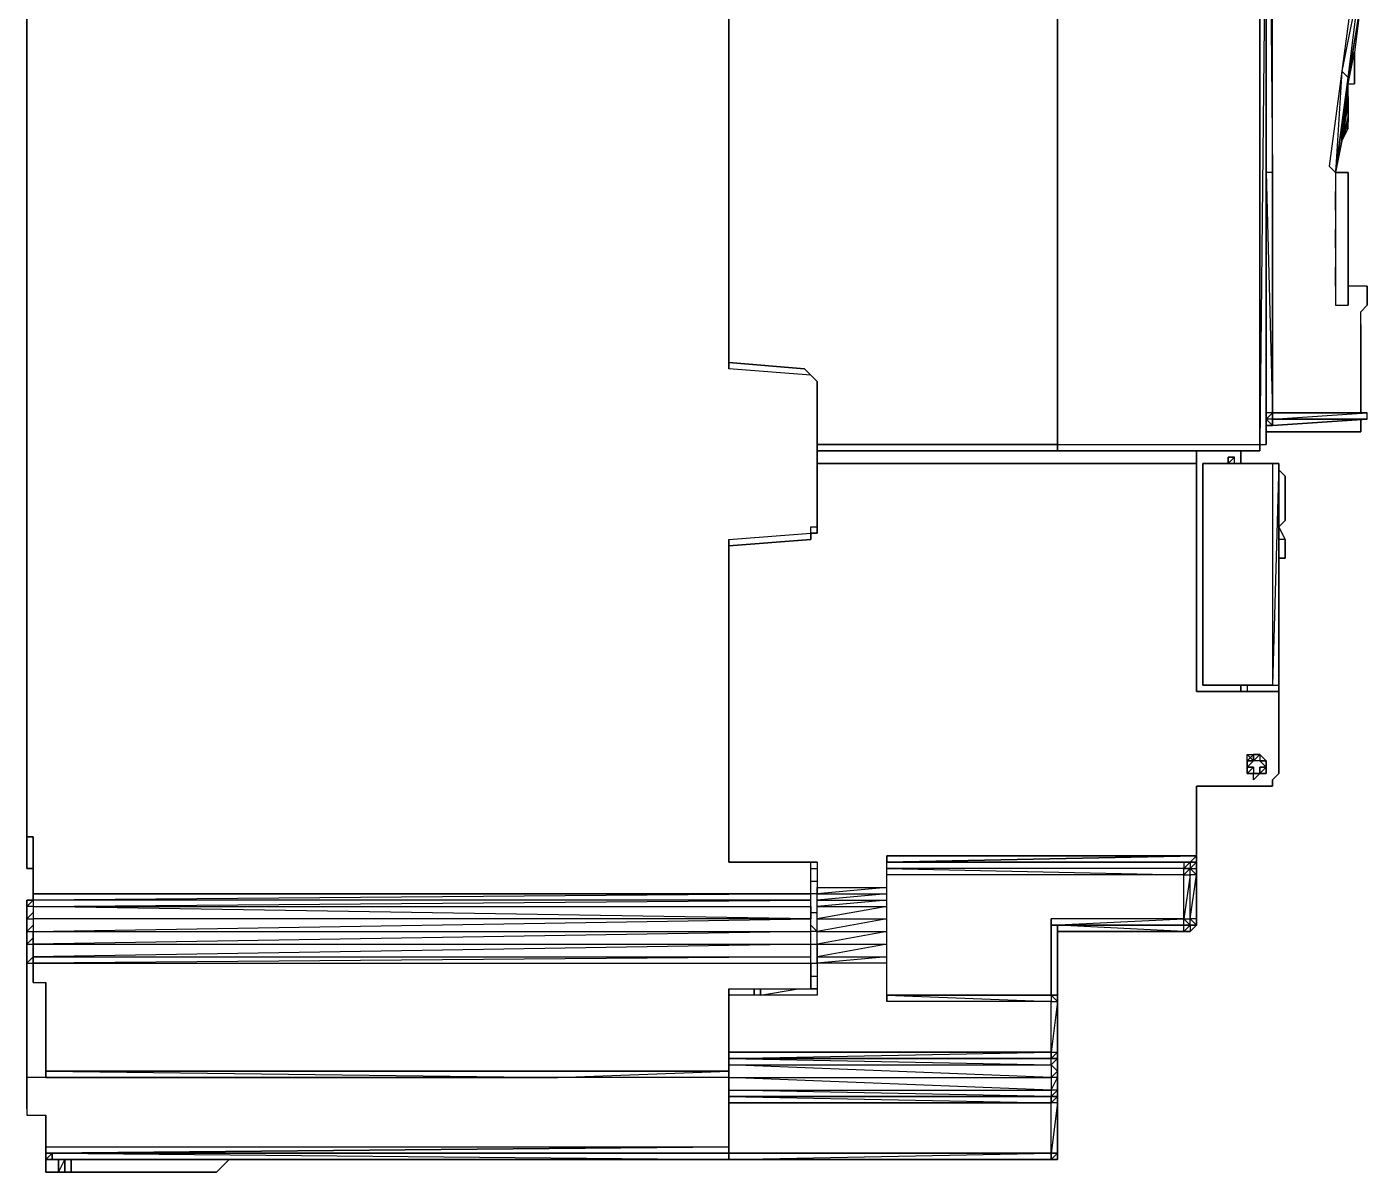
# Model space of a CAD drawing. Extents: x 0 to 125, y 0 to 161.
# Drawn here: x 0 to 94.2, y 0 to 80.5 of the extents above; entities that cross this region are included whole.
import ezdxf

# ---------------------------------------------------------------- set-up
doc = ezdxf.new("R2010")
doc.units = 0

# ---------------------------------------------------------------- blocks, each defined once
blk = doc.blocks.new('cvs-2')
at = {"flags": 128}
for points in [[(-24186.82, 27629.818), (-24187.264, 27629.374), (-24187.264, 27630.262), (-24187.264, 27630.706), (-24186.82, 27630.706), (-24187.264, 27630.706), (-24186.82, 27630.706), (-24187.264, 27630.706), (-24187.264, 27630.262), (-24186.82, 27630.706), (-24186.82, 27630.262), (-24132.152, 27630.706), (-24186.82, 27630.706), (-24186.82, 27631.151), (-24132.152, 27631.151), (-24186.82, 27631.151), (-24186.82, 27635.149), (-24187.264, 27635.149), (-24187.264, 27632.928), (-24186.82, 27632.928), (-24187.264, 27632.928), (-24187.264, 27635.149), (-24187.264, 27692.065), (-24187.264, 27716.968)], [(-24187.264, 27716.968), (-24187.264, 27692.065), (-24187.264, 27635.149), (-24186.82, 27635.149), (-24186.82, 27631.151), (-24132.152, 27631.151), (-24132.152, 27633.372), (-24136.15, 27633.372), (-24137.927, 27633.372), (-24137.927, 27656.054), (-24132.152, 27656.499), (-24132.152, 27656.943), (-24131.707, 27656.943), (-24131.707, 27667.161), (-24132.152, 27667.605), (-24137.927, 27668.049), (-24137.927, 27750.783)], [(-24137.927, 27749.451), (-24137.927, 27668.493), (-24137.927, 27668.049), (-24137.927, 27668.493), (-24132.596, 27668.049), (-24137.927, 27668.493), (-24137.927, 27749.451)], [(-24114.826, 27662.274), (-24114.826, 27662.718), (-24114.826, 27749.895), (-24114.826, 27750.339), (-24114.826, 27750.783), (-24114.826, 27751.228), (-24114.826, 27751.672), (-24114.826, 27752.116), (-24114.826, 27754.782), (-24114.826, 27755.226), (-24107.274, 27755.226), (-24114.826, 27754.782)], [(-24136.15, 27633.372), (-24137.927, 27633.372), (-24137.927, 27656.054), (-24132.152, 27656.499), (-24132.152, 27656.943), (-24131.707, 27656.943), (-24131.707, 27667.161), (-24132.152, 27667.605), (-24137.927, 27668.049), (-24137.927, 27750.783), (-24134.817, 27750.783), (-24134.817, 27752.56)], [(-24114.826, 27750.783), (-24114.826, 27662.718), (-24114.826, 27662.274), (-24131.707, 27662.274), (-24131.707, 27662.718), (-24131.707, 27667.161), (-24131.707, 27662.718), (-24114.826, 27662.718), (-24114.826, 27750.783), (-24127.265, 27750.783), (-24127.265, 27752.56)], [(-24105.941, 27744.564), (-24105.941, 27749.895), (-24114.826, 27749.895), (-24114.826, 27662.718)], [(-24114.826, 27662.274), (-24114.826, 27662.718), (-24100.61, 27662.718), (-24100.61, 27705.862), (-24102.831, 27705.862), (-24102.831, 27712.97), (-24100.61, 27712.97), (-24100.61, 27744.564)], [(-24095.724, 27736.986), (-24095.724, 27730.322), (-24095.724, 27729.878), (-24094.835, 27723.214), (-24093.947, 27716.524), (-24093.502, 27709.416), (-24093.502, 27702.753), (-24093.947, 27695.645), (-24094.835, 27688.955), (-24095.724, 27682.291), (-24095.279, 27681.847), (-24095.279, 27672.518)], [(-24099.722, 27664.495), (-24099.722, 27664.939), (-24099.722, 27664.495), (-24100.166, 27664.495), (-24099.722, 27664.939), (-24100.166, 27664.939), (-24100.166, 27681.847), (-24099.722, 27664.939), (-24099.722, 27681.847), (-24100.166, 27681.847), (-24100.166, 27730.322), (-24100.166, 27718.327)], [(-24114.826, 27662.718), (-24100.61, 27662.718), (-24100.166, 27662.718), (-24100.166, 27705.862), (-24100.166, 27662.718)], [(-24093.502, 27695.645), (-24093.502, 27702.753), (-24093.502, 27695.645), (-24093.502, 27693.841), (-24094.391, 27688.511), (-24093.502, 27695.645), (-24093.947, 27695.645)], [(-24094.391, 27688.511), (-24093.502, 27695.645), (-24094.835, 27688.955)], [(-24094.391, 27686.734), (-24094.391, 27687.178), (-24094.391, 27687.622), (-24094.391, 27688.066), (-24093.502, 27693.841), (-24093.947, 27690.288)], [(-24094.391, 27685.401), (-24094.835, 27684.068), (-24094.391, 27684.957), (-24094.835, 27684.068), (-24094.835, 27684.957), (-24094.835, 27684.068), (-24094.391, 27688.066), (-24093.947, 27690.288), (-24093.947, 27688.066)], [(-24094.391, 27687.178), (-24094.391, 27687.622), (-24094.391, 27688.066), (-24093.947, 27688.066), (-24093.947, 27688.511)], [(-24094.391, 27685.845), (-24094.835, 27684.068), (-24094.391, 27686.734), (-24094.835, 27684.068)], [(-24094.835, 27684.957), (-24094.391, 27684.957), (-24094.391, 27685.401), (-24094.391, 27685.845), (-24094.391, 27686.734)], [(-24094.391, 27684.957), (-24094.835, 27684.957)], [(-24099.722, 27681.847), (-24100.166, 27681.847)], [(-24099.722, 27681.847), (-24099.722, 27673.406)], [(-24095.724, 27682.291), (-24095.279, 27681.847), (-24094.391, 27681.847)], [(-24095.279, 27680.07), (-24095.279, 27680.514), (-24095.279, 27679.181)], [(-24095.279, 27676.516), (-24095.279, 27677.849)], [(-24093.058, 27664.939), (-24093.502, 27664.939), (-24093.502, 27672.047), (-24093.058, 27672.518), (-24093.058, 27673.85), (-24093.502, 27673.85), (-24094.391, 27673.85), (-24094.391, 27672.518)], [(-24093.058, 27673.85), (-24093.502, 27673.85), (-24094.391, 27673.85)], [(-24093.058, 27672.518), (-24093.058, 27673.85)], [(-24095.279, 27672.518), (-24094.391, 27672.518)], [(-24093.058, 27664.939), (-24093.502, 27664.939), (-24093.502, 27672.047), (-24093.058, 27672.518)], [(-24100.166, 27663.607), (-24100.166, 27664.051), (-24099.722, 27664.051), (-24093.058, 27664.495), (-24093.058, 27664.939)], [(-24093.058, 27664.495), (-24099.722, 27664.495), (-24093.058, 27664.939)], [(-24099.722, 27664.939), (-24099.722, 27664.495), (-24099.722, 27664.051)], [(-24093.058, 27664.495), (-24093.058, 27664.939)], [(-24100.166, 27663.607), (-24100.166, 27664.051), (-24100.166, 27664.495)], [(-24099.722, 27664.051), (-24093.058, 27664.495)], [(-24137.038, 27633.372), (-24137.927, 27633.372), (-24137.927, 27655.61), (-24137.927, 27656.054), (-24137.927, 27655.61), (-24132.152, 27656.054), (-24132.152, 27656.499), (-24131.707, 27656.499), (-24131.707, 27661.385), (-24131.707, 27662.274), (-24131.707, 27661.385), (-24105.053, 27661.385), (-24105.053, 27662.274), (-24105.053, 27645.366), (-24105.053, 27661.385)], [(-24102.831, 27661.385), (-24102.831, 27661.83), (-24102.387, 27661.83)], [(-24102.831, 27661.385), (-24102.831, 27661.83), (-24102.831, 27661.385), (-24102.387, 27661.83)], [(-24102.387, 27661.385), (-24102.387, 27661.83), (-24102.831, 27661.83)], [(-24100.61, 27662.718), (-24100.61, 27662.274)], [(-24105.053, 27661.385), (-24131.707, 27661.385), (-24131.707, 27656.499), (-24132.152, 27656.499), (-24132.152, 27656.054)], [(-24104.608, 27645.811), (-24099.722, 27645.811), (-24099.277, 27645.811), (-24099.277, 27661.385), (-24099.722, 27661.385)], [(-24104.608, 27661.385), (-24099.722, 27661.385)], [(-24104.608, 27661.385), (-24104.608, 27645.811)], [(-24099.277, 27661.385), (-24099.722, 27661.385)], [(-24099.277, 27661.385), (-24099.277, 27660.053), (-24099.277, 27659.608), (-24099.277, 27658.276), (-24099.277, 27657.831), (-24099.277, 27656.499)], [(-24099.277, 27656.499), (-24099.277, 27656.943), (-24099.277, 27656.054), (-24099.277, 27654.277)], [(-24132.152, 27656.054), (-24137.927, 27655.61)], [(-24137.927, 27655.61), (-24137.927, 27633.372), (-24131.707, 27633.372), (-24131.707, 27631.595), (-24126.821, 27631.595), (-24126.821, 27633.816), (-24105.053, 27633.816), (-24105.053, 27638.703)], [(-24099.277, 27656.054), (-24099.277, 27654.277), (-24099.277, 27654.722)], [(-24099.277, 27654.722), (-24099.277, 27656.054)], [(-24099.277, 27654.722), (-24099.277, 27656.054)], [(-24099.277, 27654.277), (-24099.277, 27654.722)], [(-24099.277, 27654.277), (-24099.277, 27645.811), (-24099.277, 27645.366)], [(-24101.499, 27645.811), (-24101.499, 27645.366)], [(-24101.499, 27645.811), (-24101.499, 27645.366)], [(-24100.166, 27639.591), (-24100.61, 27639.591), (-24101.054, 27639.147), (-24101.054, 27639.591), (-24101.499, 27639.591), (-24101.499, 27640.035), (-24101.499, 27640.48), (-24101.054, 27640.924), (-24100.61, 27640.924), (-24100.166, 27640.48), (-24100.166, 27640.035), (-24100.166, 27640.48), (-24100.61, 27640.924)], [(-24101.499, 27640.035), (-24101.499, 27640.48), (-24101.054, 27640.924), (-24100.61, 27640.924), (-24100.166, 27640.48), (-24100.166, 27640.035)], [(-24101.499, 27640.48), (-24101.499, 27640.924), (-24101.054, 27640.924), (-24100.61, 27640.924), (-24100.166, 27640.48), (-24100.166, 27640.035), (-24100.166, 27640.48), (-24100.61, 27640.48)], [(-24101.054, 27639.591), (-24100.61, 27639.591), (-24100.61, 27640.035), (-24100.166, 27640.035), (-24100.61, 27640.48), (-24101.054, 27640.48), (-24100.61, 27640.924), (-24101.054, 27640.924), (-24101.054, 27640.48), (-24101.499, 27640.48), (-24101.499, 27640.035), (-24101.499, 27639.591), (-24101.054, 27639.591), (-24100.61, 27639.591), (-24100.166, 27639.591), (-24100.166, 27640.035)], [(-24100.166, 27640.48), (-24100.166, 27640.035), (-24100.61, 27640.035), (-24100.61, 27639.591)], [(-24100.166, 27639.591), (-24100.61, 27639.591), (-24101.054, 27639.147), (-24101.054, 27639.591), (-24101.499, 27639.591), (-24101.499, 27640.035)], [(-24101.499, 27640.035), (-24101.499, 27639.591)], [(-24100.61, 27639.591), (-24100.166, 27640.035), (-24100.166, 27639.591)], [(-24126.821, 27626.264), (-24126.821, 27626.708), (-24126.821, 27627.597), (-24126.821, 27628.485), (-24126.821, 27629.374), (-24126.821, 27630.262), (-24126.821, 27630.706), (-24126.821, 27631.151), (-24126.821, 27631.595), (-24126.821, 27633.816)], [(-24105.497, 27633.372), (-24105.053, 27633.372), (-24105.053, 27633.816)], [(-24105.053, 27629.374), (-24105.053, 27632.483), (-24105.053, 27633.372), (-24105.053, 27633.816)], [(-24186.82, 27624.905), (-24186.82, 27626.264), (-24132.152, 27626.264), (-24132.152, 27626.708), (-24132.152, 27627.597), (-24132.152, 27628.485), (-24132.152, 27629.374), (-24132.152, 27630.262), (-24132.152, 27630.706), (-24132.152, 27631.151), (-24132.152, 27633.372)], [(-24137.038, 27633.372), (-24137.927, 27633.372), (-24131.707, 27633.372), (-24132.152, 27633.372)], [(-24136.15, 27633.372), (-24135.706, 27633.372)], [(-24135.706, 27633.372), (-24136.15, 27633.372)], [(-24132.152, 27632.928), (-24131.707, 27632.928)], [(-24131.707, 27633.372), (-24131.707, 27631.595), (-24131.707, 27631.151)], [(-24126.821, 27633.372), (-24105.497, 27633.372)], [(-24126.821, 27633.372), (-24105.941, 27633.372), (-24105.497, 27633.372)], [(-24126.821, 27633.372), (-24105.941, 27633.372), (-24105.941, 27632.928), (-24126.821, 27632.928), (-24105.941, 27632.483), (-24105.941, 27632.928), (-24126.821, 27632.928)], [(-24105.941, 27633.372), (-24105.497, 27633.372)], [(-24105.941, 27629.374), (-24105.497, 27628.929), (-24105.497, 27629.374), (-24105.053, 27628.929), (-24105.053, 27629.374), (-24105.053, 27632.483), (-24105.053, 27633.372), (-24105.053, 27632.928)], [(-24105.941, 27632.928), (-24105.497, 27632.928), (-24105.941, 27632.483), (-24105.497, 27632.483), (-24105.497, 27632.928), (-24105.053, 27632.928)], [(-24105.053, 27632.928), (-24105.053, 27633.372), (-24105.497, 27632.928), (-24105.053, 27632.483), (-24105.497, 27632.483)], [(-24132.152, 27632.039), (-24131.707, 27632.039)], [(-24105.941, 27628.485), (-24105.941, 27628.929), (-24105.941, 27629.374), (-24105.941, 27632.483), (-24126.821, 27632.483)], [(-24186.82, 27631.151), (-24186.82, 27630.706), (-24186.82, 27630.262), (-24186.82, 27629.374), (-24186.82, 27628.485), (-24186.82, 27627.597), (-24186.82, 27626.708), (-24186.82, 27626.264), (-24186.82, 27624.905), (-24185.932, 27624.905), (-24185.932, 27618.686), (-24185.932, 27618.241), (-24187.264, 27618.241), (-24187.264, 27615.576), (-24185.932, 27615.576), (-24185.932, 27613.355), (-24137.927, 27613.355), (-24137.927, 27618.241), (-24149.948, 27618.241)], [(-24132.152, 27630.262), (-24132.152, 27630.706), (-24132.152, 27631.151), (-24186.82, 27630.706)], [(-24126.821, 27626.708), (-24126.821, 27627.597), (-24131.707, 27626.708), (-24131.707, 27627.597), (-24126.821, 27627.597), (-24126.821, 27628.485), (-24131.707, 27627.597), (-24131.707, 27628.485), (-24131.707, 27629.374), (-24131.707, 27630.262), (-24131.707, 27630.706), (-24131.707, 27631.151), (-24132.152, 27631.151)], [(-24131.707, 27627.597), (-24131.707, 27628.485), (-24126.821, 27628.485), (-24126.821, 27629.374), (-24131.707, 27628.485), (-24131.707, 27629.374), (-24126.821, 27629.374), (-24126.821, 27630.262), (-24131.707, 27629.374), (-24131.707, 27630.262), (-24126.821, 27630.262), (-24126.821, 27630.706), (-24131.707, 27630.262), (-24131.707, 27630.706), (-24126.821, 27630.706), (-24126.821, 27631.151), (-24131.707, 27630.706), (-24131.707, 27631.151), (-24126.821, 27631.151), (-24126.821, 27631.595), (-24131.707, 27631.151), (-24131.707, 27631.595)], [(-24186.82, 27630.262), (-24187.264, 27630.262), (-24187.264, 27629.374), (-24187.264, 27628.485), (-24187.264, 27627.597), (-24187.264, 27626.264), (-24187.264, 27617.353), (-24187.264, 27616.464)], [(-24186.82, 27630.262), (-24186.82, 27629.374)], [(-24132.152, 27629.818), (-24131.707, 27629.818)], [(-24186.82, 27628.929), (-24187.264, 27628.485), (-24187.264, 27629.374), (-24186.82, 27629.374)], [(-24132.152, 27626.264), (-24132.152, 27626.708), (-24186.82, 27626.264), (-24186.82, 27626.708), (-24132.152, 27626.708), (-24132.152, 27627.597), (-24186.82, 27626.708), (-24186.82, 27627.597), (-24132.152, 27627.597), (-24132.152, 27628.485), (-24186.82, 27627.597), (-24186.82, 27628.485), (-24132.152, 27628.485), (-24132.152, 27629.374)], [(-24132.152, 27628.929), (-24131.707, 27628.485), (-24132.152, 27628.485)], [(-24115.27, 27624.016), (-24114.826, 27624.016), (-24114.826, 27623.572), (-24114.826, 27624.016), (-24114.826, 27628.929)], [(-24105.053, 27629.374), (-24105.053, 27628.929), (-24105.497, 27628.485), (-24105.941, 27628.485), (-24105.497, 27628.485), (-24105.053, 27628.929), (-24105.497, 27628.929), (-24105.053, 27628.929)], [(-24186.82, 27628.041), (-24187.264, 27627.597), (-24187.264, 27628.485), (-24186.82, 27628.485)], [(-24114.826, 27616.464), (-24114.826, 27617.353), (-24114.826, 27617.797), (-24114.826, 27618.686), (-24114.826, 27619.574), (-24114.826, 27620.018), (-24114.826, 27623.572), (-24114.826, 27628.485)], [(-24114.826, 27628.485), (-24105.941, 27628.485)], [(-24186.82, 27626.708), (-24187.264, 27626.264), (-24187.264, 27627.597), (-24186.82, 27627.597)], [(-24132.152, 27627.597), (-24131.707, 27627.597), (-24131.707, 27626.708), (-24131.707, 27626.264)], [(-24187.264, 27616.464), (-24187.264, 27617.353), (-24187.264, 27626.264), (-24186.82, 27626.264)], [(-24132.152, 27626.264), (-24131.707, 27626.264)], [(-24131.707, 27626.264), (-24131.707, 27624.016)], [(-24114.826, 27624.016), (-24115.27, 27624.016), (-24126.821, 27624.016), (-24126.821, 27623.572), (-24126.821, 27626.264), (-24126.821, 27626.708)], [(-24132.152, 27625.349), (-24131.707, 27625.349)], [(-24185.932, 27624.905), (-24185.932, 27618.686), (-24137.927, 27618.686), (-24137.927, 27624.461)], [(-24137.927, 27618.241), (-24137.927, 27618.686), (-24137.927, 27624.461), (-24137.927, 27612.466), (-24137.927, 27624.461), (-24132.152, 27624.461)], [(-24136.15, 27624.016), (-24136.15, 27624.461)], [(-24135.706, 27624.016), (-24133.04, 27624.461)], [(-24131.707, 27624.016), (-24137.927, 27624.016), (-24137.927, 27620.018), (-24137.927, 27619.574), (-24137.927, 27619.13), (-24137.927, 27618.241), (-24137.927, 27617.353), (-24137.927, 27616.909), (-24137.927, 27616.464), (-24137.927, 27612.91), (-24137.927, 27612.466), (-24115.27, 27612.466)], [(-24115.27, 27624.016), (-24126.821, 27624.016), (-24115.27, 27623.572)], [(-24115.27, 27624.016), (-24115.27, 27623.572), (-24114.826, 27623.572), (-24115.27, 27620.018), (-24114.826, 27620.018), (-24114.826, 27623.572)], [(-24114.826, 27624.016), (-24115.27, 27624.016)], [(-24137.927, 27619.574), (-24137.927, 27620.018), (-24115.27, 27620.018), (-24137.927, 27620.018)], [(-24137.927, 27619.13), (-24137.927, 27619.574), (-24115.27, 27620.018), (-24115.27, 27619.574)], [(-24114.826, 27619.574), (-24114.826, 27620.018), (-24115.27, 27619.574), (-24114.826, 27620.018), (-24114.826, 27619.574), (-24115.27, 27619.574)], [(-24161.942, 27618.241), (-24173.937, 27618.241), (-24185.932, 27618.241), (-24187.264, 27618.241), (-24187.264, 27615.576), (-24185.932, 27615.576), (-24185.932, 27613.355), (-24185.932, 27612.91), (-24185.487, 27612.91), (-24185.932, 27612.91), (-24185.487, 27612.91), (-24185.487, 27612.466), (-24137.927, 27612.466), (-24137.927, 27612.91), (-24137.927, 27613.355), (-24137.927, 27618.241), (-24137.927, 27618.686), (-24185.932, 27618.686), (-24137.927, 27618.686)], [(-24185.932, 27618.686), (-24185.932, 27618.241)], [(-24137.927, 27619.13), (-24137.927, 27618.241)], [(-24137.927, 27618.241), (-24137.927, 27617.353)], [(-24137.927, 27617.353), (-24137.927, 27616.909), (-24137.927, 27616.464)], [(-24114.826, 27616.909), (-24114.826, 27616.464), (-24114.826, 27617.353), (-24114.826, 27616.464), (-24115.27, 27616.464)], [(-24115.27, 27616.464), (-24137.927, 27616.464), (-24137.927, 27612.91), (-24115.27, 27612.91)], [(-24114.826, 27612.466), (-24114.826, 27612.91), (-24114.826, 27616.464)], [(-24137.927, 27612.91), (-24137.927, 27613.355), (-24185.932, 27612.91), (-24137.927, 27613.355)], [(-24185.932, 27612.91), (-24185.932, 27613.355), (-24185.932, 27612.91), (-24185.932, 27612.466), (-24185.932, 27611.578), (-24184.155, 27611.578)], [(-24184.155, 27611.578), (-24185.932, 27611.578), (-24185.932, 27612.466), (-24185.932, 27612.91), (-24185.932, 27613.355)], [(-24185.487, 27612.91), (-24185.932, 27612.466), (-24185.487, 27612.466), (-24137.927, 27612.466), (-24115.27, 27612.91), (-24115.27, 27612.466)], [(-24185.487, 27612.466), (-24185.487, 27612.91)], [(-24115.27, 27612.466), (-24137.927, 27612.466), (-24137.927, 27612.91), (-24115.27, 27612.91), (-24137.927, 27612.91)], [(-24114.826, 27612.91), (-24115.27, 27612.466)], [(-24115.27, 27612.466), (-24114.826, 27612.466), (-24114.826, 27612.91)], [(-24185.043, 27612.466), (-24185.043, 27611.578), (-24184.599, 27612.466), (-24184.599, 27611.578)], [(-24184.155, 27611.578), (-24184.599, 27611.578), (-24185.043, 27611.578)]]:
    blk.add_lwpolyline(points, dxfattribs=at)
for points in [[(-24099.722, 27730.322), (-24100.166, 27730.322), (-24099.722, 27681.847)], [(-24100.61, 27662.718), (-24100.61, 27705.862)], [(-24100.166, 27705.862), (-24100.61, 27662.718), (-24100.166, 27662.718)], [(-24100.166, 27663.607), (-24100.166, 27664.051), (-24100.166, 27664.495), (-24100.166, 27664.939), (-24100.166, 27681.847), (-24100.166, 27705.862), (-24100.166, 27662.718), (-24100.166, 27663.607)], [(-24093.947, 27690.288), (-24093.947, 27688.511), (-24093.947, 27690.288), (-24093.947, 27688.511)], [(-24094.835, 27688.955), (-24095.279, 27681.847), (-24094.391, 27688.511)], [(-24094.391, 27688.511), (-24095.279, 27681.847), (-24094.391, 27688.066)], [(-24094.835, 27684.068), (-24094.391, 27687.178), (-24094.391, 27686.734)], [(-24094.391, 27686.734), (-24094.391, 27686.289), (-24094.391, 27685.845), (-24094.391, 27685.401), (-24094.391, 27685.845), (-24094.391, 27686.289)], [(-24094.835, 27684.068), (-24095.279, 27681.847)], [(-24100.166, 27681.847), (-24100.166, 27664.939), (-24100.166, 27681.847)], [(-24100.166, 27681.847), (-24100.166, 27664.939)], [(-24099.722, 27681.847), (-24099.722, 27673.406), (-24099.722, 27664.939)], [(-24094.391, 27681.847), (-24095.279, 27681.847), (-24095.279, 27672.518), (-24094.391, 27672.518)], [(-24094.391, 27673.85), (-24094.391, 27672.518), (-24094.391, 27681.847), (-24094.391, 27673.85)], [(-24095.279, 27680.07), (-24095.279, 27680.514), (-24095.279, 27680.07)], [(-24095.279, 27680.07), (-24095.279, 27679.181), (-24095.279, 27680.514)], [(-24095.279, 27679.181), (-24095.279, 27680.07), (-24095.279, 27679.181)], [(-24095.279, 27676.516), (-24095.279, 27677.849), (-24095.279, 27676.516)], [(-24095.279, 27676.516), (-24095.279, 27677.849), (-24095.279, 27676.516)], [(-24095.279, 27675.183), (-24095.279, 27673.85), (-24095.279, 27675.183)], [(-24095.279, 27675.183), (-24095.279, 27673.85)], [(-24095.279, 27673.85), (-24095.279, 27675.183), (-24095.279, 27673.85)], [(-24093.058, 27673.85), (-24093.058, 27672.518)], [(-24093.058, 27672.518), (-24093.058, 27673.85)], [(-24093.058, 27672.518), (-24093.058, 27673.85)], [(-24093.502, 27671.159), (-24093.502, 27664.939)], [(-24132.152, 27667.605), (-24132.596, 27668.049)], [(-24100.166, 27664.939), (-24100.166, 27664.495)], [(-24100.166, 27664.939), (-24100.166, 27664.495)], [(-24093.058, 27664.939), (-24099.722, 27664.939)], [(-24093.502, 27663.607), (-24093.502, 27664.495), (-24093.502, 27663.607), (-24100.166, 27663.607)], [(-24100.166, 27664.495), (-24100.166, 27664.051)], [(-24100.166, 27664.495), (-24099.722, 27664.051), (-24099.722, 27664.495), (-24100.166, 27664.495)], [(-24100.166, 27663.607), (-24100.166, 27664.051), (-24100.166, 27663.607)], [(-24100.166, 27664.051), (-24100.166, 27663.607)], [(-24099.722, 27664.051), (-24100.166, 27664.051)], [(-24093.058, 27664.495), (-24099.722, 27664.495)], [(-24093.058, 27664.495), (-24099.722, 27664.051)], [(-24114.826, 27662.718), (-24131.707, 27662.718), (-24131.707, 27662.274), (-24114.826, 27662.274)], [(-24100.61, 27662.274), (-24100.61, 27662.718), (-24100.61, 27662.274), (-24114.826, 27662.274)], [(-24105.053, 27662.274), (-24105.053, 27645.366), (-24105.053, 27661.385)], [(-24101.943, 27662.274), (-24101.943, 27661.385)], [(-24100.61, 27662.274), (-24100.61, 27662.718), (-24100.61, 27662.274)], [(-24100.61, 27662.274), (-24100.61, 27662.718), (-24100.61, 27662.274)], [(-24099.722, 27661.385), (-24104.608, 27661.385), (-24099.722, 27661.385)], [(-24099.722, 27661.385), (-24104.608, 27661.385)], [(-24099.722, 27661.385), (-24104.608, 27661.385)], [(-24099.722, 27661.385), (-24099.722, 27645.811), (-24104.608, 27645.811), (-24104.608, 27661.385)], [(-24099.722, 27645.811), (-24099.277, 27645.811), (-24099.277, 27661.385), (-24099.722, 27645.811)], [(-24099.722, 27661.385), (-24099.277, 27661.385)], [(-24099.277, 27661.385), (-24099.722, 27661.385)], [(-24099.277, 27661.385), (-24099.277, 27645.811)], [(-24099.277, 27660.941), (-24099.277, 27661.385)], [(-24099.277, 27660.941), (-24098.833, 27660.497)], [(-24098.833, 27660.497), (-24098.833, 27660.053), (-24098.833, 27657.831), (-24098.833, 27657.387), (-24099.277, 27656.943), (-24098.833, 27657.387), (-24098.833, 27657.831), (-24098.833, 27660.053)], [(-24099.277, 27656.054), (-24099.277, 27656.943), (-24098.833, 27656.054), (-24098.833, 27654.722), (-24098.833, 27656.054)], [(-24099.277, 27656.943), (-24099.277, 27656.054), (-24099.277, 27656.943)], [(-24099.277, 27656.943), (-24098.833, 27656.054), (-24099.277, 27656.943), (-24099.277, 27656.054), (-24099.277, 27656.943), (-24099.277, 27656.054), (-24099.277, 27656.943), (-24099.277, 27656.054)], [(-24099.277, 27656.054), (-24099.277, 27654.277)], [(-24099.277, 27654.722), (-24099.277, 27656.054), (-24099.277, 27654.722)], [(-24099.277, 27656.054), (-24099.277, 27654.722)], [(-24098.833, 27654.722), (-24099.277, 27654.722)], [(-24099.277, 27654.277), (-24099.277, 27650.723), (-24099.277, 27650.279), (-24099.277, 27649.835), (-24099.277, 27650.279), (-24099.277, 27650.723)], [(-24101.943, 27645.811), (-24101.943, 27645.366)], [(-24099.277, 27645.811), (-24099.277, 27645.366), (-24099.277, 27644.922), (-24099.277, 27641.812)], [(-24099.277, 27644.922), (-24099.277, 27645.366), (-24099.277, 27645.811), (-24099.277, 27641.812)], [(-24105.053, 27645.366), (-24099.277, 27645.366), (-24099.277, 27639.591), (-24099.722, 27639.147), (-24099.722, 27638.703), (-24100.166, 27638.703), (-24099.722, 27638.703), (-24099.722, 27639.147), (-24099.277, 27639.591), (-24099.277, 27645.366)], [(-24101.499, 27640.48), (-24101.054, 27640.924), (-24101.499, 27640.48)], [(-24101.054, 27640.48), (-24101.499, 27640.924), (-24101.054, 27640.924), (-24101.054, 27640.48)], [(-24101.499, 27640.48), (-24101.499, 27640.035)], [(-24101.499, 27640.48), (-24101.499, 27640.035)], [(-24101.499, 27640.035), (-24101.499, 27640.48)], [(-24101.499, 27640.48), (-24101.054, 27640.48), (-24101.499, 27640.035)], [(-24101.054, 27640.924), (-24101.054, 27640.48), (-24101.054, 27640.924)], [(-24100.61, 27640.48), (-24100.166, 27640.48), (-24100.61, 27640.924)], [(-24101.499, 27639.591), (-24101.499, 27640.035), (-24101.499, 27639.591)], [(-24101.499, 27639.591), (-24101.054, 27640.035), (-24101.499, 27640.035), (-24101.054, 27640.035), (-24101.054, 27639.591)], [(-24101.499, 27639.591), (-24101.054, 27639.591)], [(-24101.054, 27639.591), (-24101.499, 27639.591), (-24101.054, 27639.591)], [(-24100.61, 27639.591), (-24101.054, 27639.591), (-24100.61, 27639.591)], [(-24101.054, 27639.591), (-24100.61, 27639.591), (-24101.054, 27639.591), (-24100.61, 27639.591)], [(-24100.166, 27639.591), (-24100.61, 27639.591)], [(-24100.166, 27639.591), (-24100.166, 27640.035)], [(-24100.166, 27639.591), (-24100.166, 27640.035)], [(-24100.166, 27638.703), (-24105.053, 27638.703)], [(-24105.053, 27638.703), (-24105.053, 27633.816)], [(-24126.821, 27633.816), (-24126.821, 27633.372), (-24105.053, 27633.816)], [(-24126.821, 27633.372), (-24105.497, 27633.372), (-24105.053, 27633.816)], [(-24105.053, 27634.26), (-24105.053, 27633.816)], [(-24105.053, 27633.816), (-24105.053, 27633.372)], [(-24105.497, 27633.372), (-24126.821, 27633.372)], [(-24126.821, 27633.372), (-24105.941, 27633.372)], [(-24105.497, 27633.372), (-24105.941, 27633.372)], [(-24105.497, 27633.372), (-24105.497, 27632.928), (-24105.941, 27632.928)], [(-24105.497, 27633.372), (-24105.053, 27633.372)], [(-24105.053, 27632.928), (-24105.053, 27632.483)], [(-24105.497, 27632.483), (-24105.941, 27629.374), (-24105.497, 27629.374), (-24105.053, 27632.483), (-24105.053, 27629.374), (-24105.497, 27629.374)], [(-24186.82, 27630.262), (-24132.152, 27630.262), (-24132.152, 27629.374), (-24186.82, 27630.262)], [(-24132.152, 27629.374), (-24186.82, 27629.374), (-24186.82, 27628.485)], [(-24115.27, 27628.929), (-24105.941, 27629.374), (-24115.27, 27629.374)], [(-24115.27, 27629.374), (-24115.27, 27624.016)], [(-24115.27, 27628.929), (-24114.826, 27628.929), (-24105.941, 27628.929), (-24115.27, 27628.929)], [(-24115.27, 27628.929), (-24115.27, 27624.016)], [(-24114.826, 27628.929), (-24114.826, 27628.485), (-24105.941, 27628.485), (-24114.826, 27628.929)], [(-24105.497, 27628.929), (-24105.941, 27628.929)], [(-24105.497, 27628.929), (-24105.497, 27628.485), (-24105.941, 27628.485)], [(-24105.497, 27628.929), (-24105.053, 27628.929)], [(-24105.053, 27629.374), (-24105.053, 27628.929)], [(-24105.941, 27628.485), (-24114.826, 27628.485)], [(-24114.826, 27624.016), (-24114.826, 27628.485), (-24114.826, 27623.572)], [(-24131.707, 27626.264), (-24131.707, 27624.016), (-24137.927, 27624.016), (-24137.927, 27620.018), (-24115.27, 27620.018), (-24115.27, 27623.572), (-24126.821, 27623.572), (-24126.821, 27626.264)], [(-24132.152, 27626.264), (-24132.152, 27624.461)], [(-24126.821, 27626.708), (-24131.707, 27626.264), (-24131.707, 27626.708)], [(-24185.932, 27618.241), (-24185.932, 27624.905)], [(-24136.15, 27624.461), (-24136.15, 27624.016)], [(-24135.706, 27624.016), (-24135.706, 27624.461)], [(-24131.707, 27624.461), (-24132.152, 27624.461)], [(-24115.27, 27624.016), (-24126.821, 27624.016), (-24115.27, 27624.016)], [(-24115.27, 27624.016), (-24126.821, 27624.016)], [(-24115.27, 27624.016), (-24114.826, 27623.572)], [(-24114.826, 27623.572), (-24115.27, 27624.016), (-24114.826, 27624.016), (-24114.826, 27623.572)], [(-24114.826, 27620.018), (-24114.826, 27623.572)], [(-24114.826, 27620.018), (-24114.826, 27623.572)], [(-24115.27, 27619.574), (-24137.927, 27619.574), (-24115.27, 27619.13)], [(-24137.927, 27619.574), (-24115.27, 27619.574)], [(-24115.27, 27619.574), (-24114.826, 27620.018), (-24115.27, 27619.574), (-24115.27, 27620.018)], [(-24115.27, 27619.574), (-24114.826, 27619.574), (-24115.27, 27619.574)], [(-24114.826, 27618.686), (-24115.27, 27619.13), (-24114.826, 27619.574), (-24114.826, 27618.686)], [(-24114.826, 27620.018), (-24114.826, 27619.574), (-24114.826, 27620.018)], [(-24114.826, 27618.686), (-24114.826, 27619.574), (-24114.826, 27618.686)], [(-24114.826, 27619.574), (-24114.826, 27618.686), (-24114.826, 27619.574)], [(-24185.932, 27618.686), (-24149.948, 27618.241), (-24137.927, 27618.686)], [(-24137.927, 27618.686), (-24185.932, 27618.686)], [(-24115.27, 27619.13), (-24115.27, 27618.241), (-24137.927, 27619.13)], [(-24114.826, 27618.241), (-24115.27, 27618.241), (-24114.826, 27618.686), (-24114.826, 27618.241)], [(-24114.826, 27618.241), (-24114.826, 27618.686), (-24114.826, 27618.241)], [(-24114.826, 27617.797), (-24114.826, 27617.353), (-24114.826, 27617.797), (-24114.826, 27618.241), (-24114.826, 27618.686), (-24114.826, 27617.797)], [(-24149.948, 27618.241), (-24161.942, 27618.241), (-24185.932, 27618.241)], [(-24115.27, 27618.241), (-24115.27, 27617.353), (-24137.927, 27618.241)], [(-24114.826, 27617.353), (-24115.27, 27617.353), (-24114.826, 27618.241), (-24114.826, 27617.353)], [(-24114.826, 27617.353), (-24114.826, 27618.241), (-24114.826, 27617.353)], [(-24115.27, 27616.909), (-24137.927, 27617.353), (-24115.27, 27617.353)], [(-24115.27, 27616.909), (-24137.927, 27616.909), (-24115.27, 27616.909)], [(-24115.27, 27616.464), (-24115.27, 27616.909), (-24137.927, 27616.909)], [(-24114.826, 27616.909), (-24115.27, 27616.909), (-24114.826, 27617.353), (-24114.826, 27616.909)], [(-24114.826, 27616.909), (-24115.27, 27616.909), (-24115.27, 27616.464), (-24115.27, 27616.909)], [(-24115.27, 27612.91), (-24115.27, 27616.464), (-24114.826, 27616.909), (-24114.826, 27616.464), (-24114.826, 27612.91), (-24115.27, 27612.91), (-24115.27, 27612.466), (-24114.826, 27612.466), (-24114.826, 27612.91)], [(-24114.826, 27617.353), (-24114.826, 27616.464), (-24114.826, 27617.353)], [(-24114.826, 27616.909), (-24114.826, 27616.464), (-24114.826, 27616.909)], [(-24187.264, 27616.02), (-24187.264, 27616.464)], [(-24137.927, 27616.464), (-24115.27, 27616.464)], [(-24115.27, 27612.91), (-24114.826, 27612.91), (-24114.826, 27616.464), (-24115.27, 27612.91)], [(-24114.826, 27612.91), (-24114.826, 27616.464), (-24114.826, 27612.91)], [(-24185.932, 27613.355), (-24185.932, 27615.576)], [(-24185.932, 27612.91), (-24137.927, 27612.91)], [(-24137.927, 27612.91), (-24185.487, 27612.91), (-24137.927, 27612.466)], [(-24115.27, 27612.466), (-24115.27, 27612.91), (-24115.27, 27612.466)], [(-24114.826, 27612.466), (-24114.826, 27612.91)], [(-24185.043, 27612.466), (-24185.932, 27612.466)], [(-24137.927, 27612.466), (-24185.487, 27612.466)], [(-24185.043, 27611.578), (-24185.043, 27612.466)], [(-24185.043, 27612.466), (-24185.043, 27611.578), (-24185.043, 27612.466)], [(-24184.599, 27612.466), (-24184.599, 27611.578)], [(-24173.493, 27612.022), (-24173.048, 27612.466), (-24173.937, 27611.578), (-24184.155, 27611.578), (-24173.937, 27611.578), (-24173.048, 27612.466)], [(-24184.155, 27612.466), (-24184.155, 27611.578)], [(-24184.155, 27612.466), (-24184.155, 27611.578)], [(-24137.927, 27612.466), (-24115.27, 27612.466)], [(-24114.826, 27612.466), (-24115.27, 27612.466)]]:
    blk.add_lwpolyline(points, close=True, dxfattribs=at)

msp = doc.modelspace()

# ---------------------------------------------------------------- block references
msp.add_blockref('cvs-2', (24187.264, -27611.578))

doc.saveas('drawing.dxf')
